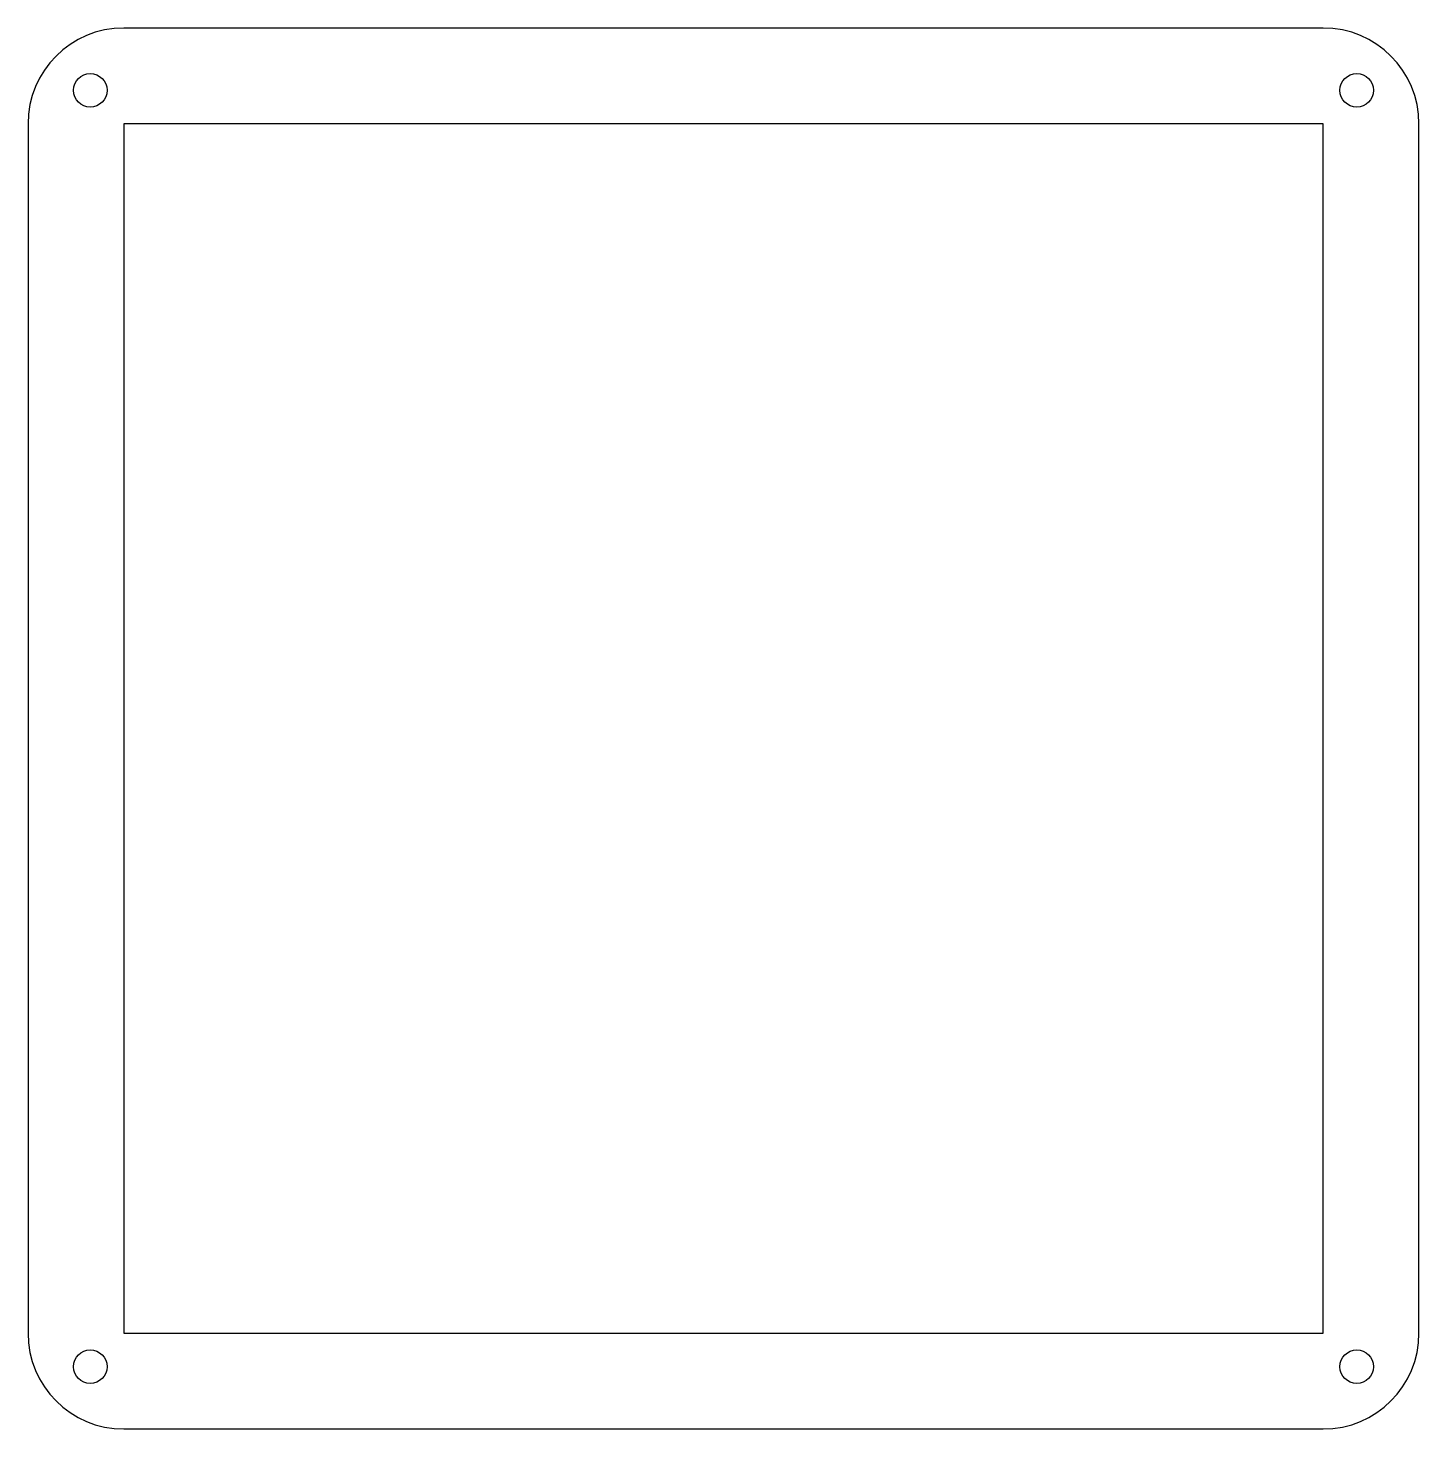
# Model space of a CAD drawing. Header units: millimetres. Extents: x -73 to 73, y -73 to 73.
import ezdxf

# ---------------------------------------------------------------- set-up
doc = ezdxf.new("R2010")
doc.units = ezdxf.units.MM

msp = doc.modelspace()

# ---------------------------------------------------------------- linework, layer by layer
at = {"color": 7, "linetype": 'Continuous', "lineweight": 25}
for p, q in [((62.6, 73.1), (-62.6, 73.1)), ((-72.6, 63.1), (-72.6, -63.1)), ((62.6, 63.1), (-62.6, 63.1)), ((-62.6, 63.1), (-62.6, -63.1)), ((62.6, -63.1), (62.6, 63.1)), ((72.6, -63.1), (72.6, 63.1)), ((-62.6, -63.1), (62.6, -63.1)), ((-62.6, -73.1), (62.6, -73.1))]:
    msp.add_line(p, q, dxfattribs=at)
for centre in [(-66.1, 66.6), (66.1, 66.6), (-66.1, -66.6), (66.1, -66.6)]:
    msp.add_circle(centre, 1.75, dxfattribs=at)
for centre, start, end in [((-62.6, 63.1), 90, 180), ((62.6, 63.1), 0, 90), ((-62.6, -63.1), 180, 270), ((62.6, -63.1), 270, 0)]:
    msp.add_arc(centre, 10, start, end, dxfattribs=at)

doc.saveas('drawing.dxf')
